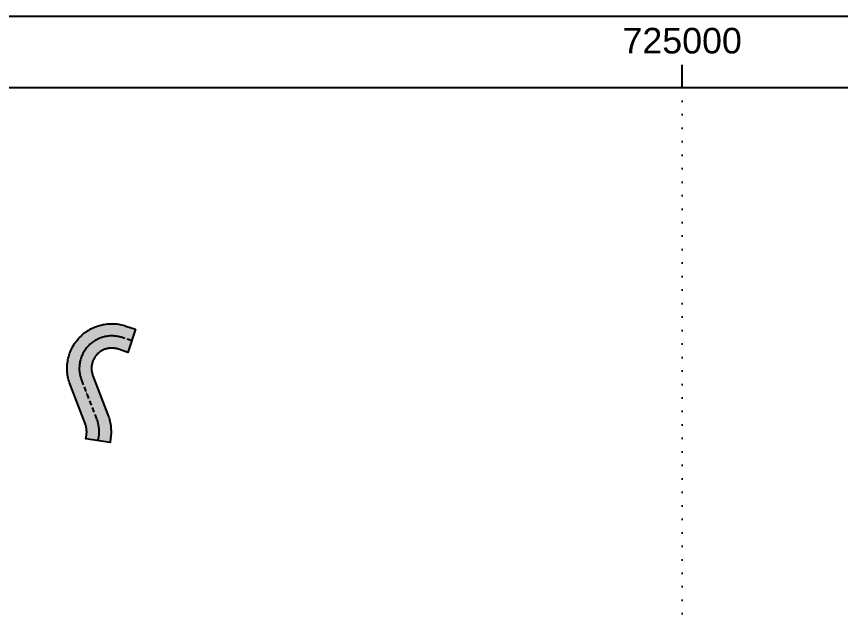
# Model space of a CAD drawing. Extents: x 718366 to 727913, y 5823944 to 5832589.
# Drawn here: x 723362 to 725390, y 5831135 to 5832589 of the extents above; entities that cross this region are included whole.
import ezdxf
from ezdxf.enums import TextEntityAlignment as Align

# ---------------------------------------------------------------- set-up
doc = ezdxf.new("R2010")
doc.units = 0
doc.linetypes.add('ACAD_ISO10W100', pattern=[18, 12, -3, 0, -3])
doc.linetypes.add('DGN Style 1', pattern=[3.313591, 0.005513, -3.308078])
doc.layers.add('0-R3D Malla 35000', color=4, linetype='Continuous')
doc.layers.add('0-R3D Sombreado parque', color=255, linetype='Continuous')
doc.layers.add('0-R3D Maquetación', color=6, linetype='Continuous', plot=False)
doc.layers.add('0-R3D Sombreado parque línea', color=255, linetype='Continuous', transparency=0.9)
doc.layers.add('Desplazado_Eje', color=7, linetype='Continuous', true_color=0x005399)
doc.styles.add('ARIAL', font='arial.ttf')

# ---------------------------------------------------------------- blocks, each defined once
blk = doc.blocks.new('0-R3D Marco')
at = {"layer": '0-R3D Maquetación'}
blk.add_lwpolyline([(272.7618, 0), (272.7618, 247), (0, 247), (0, 0)], close=True, dxfattribs=at)
blk.add_lwpolyline([(5, 0), (5, 242), (272.7618, 242)], dxfattribs=at)
blk = doc.blocks.new('R3D_MARCA X')
for points in [[(0, 0), (0, 20)], [(-40, 0), (40, 0)]]:
    blk.add_lwpolyline(points)
blk.add_point((0, 0))
at = {"style": 'ARIAL'}
blk.add_attdef('X', text='', height=20, dxfattribs=at).set_placement((0, 30), align=Align.CENTER)
blk = doc.blocks.new('X-LOS1-CV Trazado')
at = {"layer": '0-R3D Sombreado parque', "transparency": 33554623}
h = blk.add_hatch(color=255, dxfattribs=at)
h.dxf.hatch_style = 1
h.paths.add_polyline_path([(723655.2, 5831820.1), (723636, 5831763.2), (723612.9, 5831771), (723611, 5831771.6), (723609.3, 5831772.1), (723607.6, 5831772.5), (723605.8, 5831772.8), (723604.1, 5831773.1), (723602.3, 5831773.4), (723600.6, 5831773.5), (723598.8, 5831773.6), (723597.1, 5831773.7), (723595.3, 5831773.7), (723593.5, 5831773.6), (723591.8, 5831773.4), (723590, 5831773.2), (723588.3, 5831773), (723586.5, 5831772.6), (723584.8, 5831772.2), (723583.1, 5831771.8), (723581.4, 5831771.3), (723579.7, 5831770.7), (723578.1, 5831770.1), (723576.4, 5831769.4), (723574.8, 5831768.6), (723573.3, 5831767.8), (723571.7, 5831767), (723570.2, 5831766.1), (723568.7, 5831765.1), (723567.3, 5831764.1), (723565.9, 5831763), (723564.5, 5831761.9), (723563.2, 5831760.7), (723561.9, 5831759.5), (723560.6, 5831758.3), (723559.4, 5831757), (723558.3, 5831755.6), (723557.2, 5831754.3), (723556.1, 5831752.9), (723555.1, 5831751.4), (723554.2, 5831749.9), (723553.3, 5831748.4), (723552.4, 5831746.8), (723551.6, 5831745.3), (723550.9, 5831743.7), (723550.2, 5831742), (723549.6, 5831740.4), (723549, 5831738.7), (723548.5, 5831737), (723548.1, 5831735.3), (723547.7, 5831733.6), (723547.4, 5831731.8), (723547.1, 5831730.1), (723546.9, 5831728.3), (723546.8, 5831726.5), (723546.7, 5831724.8), (723546.7, 5831723), (723546.8, 5831721.2), (723546.9, 5831719.5), (723547.1, 5831717.7), (723547.3, 5831716), (723547.6, 5831714.2), (723548, 5831712.5), (723548.4, 5831710.8), (723548.9, 5831709.1), (723549.5, 5831707.4), (723550.2, 5831705.5), (723587.3, 5831609.1), (723588.6, 5831605.6), (723589.8, 5831601.8), (723590.9, 5831598.1), (723591.9, 5831594.2), (723592.7, 5831590.4), (723593.4, 5831586.5), (723594, 5831582.6), (723594.4, 5831578.7), (723594.7, 5831574.7), (723594.9, 5831570.8), (723594.9, 5831566.9), (723594.8, 5831562.9), (723594.6, 5831559), (723594.2, 5831555.1), (723593.8, 5831551.8), (723593.8, 5831551.6), (723592.3, 5831541.8), (723533, 5831550.6), (723534.3, 5831559.6), (723534.6, 5831561.8), (723534.8, 5831563.6), (723534.9, 5831565.5), (723534.9, 5831567.4), (723534.9, 5831569.3), (723534.8, 5831571.2), (723534.7, 5831573.1), (723534.5, 5831574.9), (723534.2, 5831576.8), (723533.9, 5831578.7), (723533.5, 5831580.5), (723533, 5831582.3), (723532.5, 5831584.1), (723531.9, 5831585.9), (723531.2, 5831587.9), (723494.1, 5831684.2), (723493.9, 5831684.5), (723492.7, 5831687.9), (723491.5, 5831691.6), (723490.4, 5831695.3), (723489.5, 5831699.1), (723488.7, 5831702.9), (723488, 5831706.7), (723487.5, 5831710.6), (723487.1, 5831714.4), (723486.9, 5831718.3), (723486.7, 5831722.2), (723486.7, 5831726.1), (723486.9, 5831730), (723487.2, 5831733.9), (723487.6, 5831737.7), (723488.2, 5831741.6), (723488.9, 5831745.4), (723489.7, 5831749.2), (723490.7, 5831753), (723491.8, 5831756.7), (723493, 5831760.4), (723494.4, 5831764), (723495.9, 5831767.6), (723497.5, 5831771.2), (723499.2, 5831774.6), (723501.1, 5831778), (723503.1, 5831781.4), (723505.2, 5831784.7), (723507.4, 5831787.9), (723509.7, 5831791), (723512.1, 5831794), (723514.7, 5831797), (723517.3, 5831799.8), (723520.1, 5831802.6), (723522.9, 5831805.2), (723525.8, 5831807.8), (723528.8, 5831810.2), (723531.9, 5831812.6), (723535.1, 5831814.8), (723538.4, 5831816.9), (723541.7, 5831818.9), (723545.1, 5831820.8), (723548.6, 5831822.6), (723552.1, 5831824.2), (723555.7, 5831825.7), (723559.3, 5831827.1), (723563, 5831828.4), (723566.7, 5831829.5), (723570.5, 5831830.5), (723574.3, 5831831.4), (723578.1, 5831832.1), (723581.9, 5831832.7), (723585.8, 5831833.1), (723589.7, 5831833.5), (723593.6, 5831833.6), (723597.4, 5831833.7), (723601.3, 5831833.6), (723605.2, 5831833.4), (723609.1, 5831833), (723612.9, 5831832.5), (723616.8, 5831831.8), (723620.6, 5831831.1), (723624.4, 5831830.2), (723628.1, 5831829.1), (723631.6, 5831828)])
at = {"layer": '0-R3D Sombreado parque línea', "color": 255}
blk.add_lwpolyline([(723655.2, 5831820.1), (723636, 5831763.2), (723612.9, 5831771), (723611, 5831771.6), (723609.3, 5831772.1), (723607.6, 5831772.5), (723605.8, 5831772.8), (723604.1, 5831773.1), (723602.3, 5831773.4), (723600.6, 5831773.5), (723598.8, 5831773.6), (723597.1, 5831773.7), (723595.3, 5831773.7), (723593.5, 5831773.6), (723591.8, 5831773.4), (723590, 5831773.2), (723588.3, 5831773), (723586.5, 5831772.6), (723584.8, 5831772.2), (723583.1, 5831771.8), (723581.4, 5831771.3), (723579.7, 5831770.7), (723578.1, 5831770.1), (723576.4, 5831769.4), (723574.8, 5831768.6), (723573.3, 5831767.8), (723571.7, 5831767), (723570.2, 5831766.1), (723568.7, 5831765.1), (723567.3, 5831764.1), (723565.9, 5831763), (723564.5, 5831761.9), (723563.2, 5831760.7), (723561.9, 5831759.5), (723560.6, 5831758.3), (723559.4, 5831757), (723558.3, 5831755.6), (723557.2, 5831754.3), (723556.1, 5831752.9), (723555.1, 5831751.4), (723554.2, 5831749.9), (723553.3, 5831748.4), (723552.4, 5831746.8), (723551.6, 5831745.3), (723550.9, 5831743.7), (723550.2, 5831742), (723549.6, 5831740.4), (723549, 5831738.7), (723548.5, 5831737), (723548.1, 5831735.3), (723547.7, 5831733.6), (723547.4, 5831731.8), (723547.1, 5831730.1), (723546.9, 5831728.3), (723546.8, 5831726.5), (723546.7, 5831724.8), (723546.7, 5831723), (723546.8, 5831721.2), (723546.9, 5831719.5), (723547.1, 5831717.7), (723547.3, 5831716), (723547.6, 5831714.2), (723548, 5831712.5), (723548.4, 5831710.8), (723548.9, 5831709.1), (723549.5, 5831707.4), (723550.2, 5831705.5), (723587.3, 5831609.1), (723588.6, 5831605.6), (723589.8, 5831601.8), (723590.9, 5831598.1), (723591.9, 5831594.2), (723592.7, 5831590.4), (723593.4, 5831586.5), (723594, 5831582.6), (723594.4, 5831578.7), (723594.7, 5831574.7), (723594.9, 5831570.8), (723594.9, 5831566.9), (723594.8, 5831562.9), (723594.6, 5831559), (723594.2, 5831555.1), (723593.8, 5831551.8), (723593.8, 5831551.6), (723592.3, 5831541.8), (723533, 5831550.6), (723534.3, 5831559.6), (723534.6, 5831561.8), (723534.8, 5831563.6), (723534.9, 5831565.5), (723534.9, 5831567.4), (723534.9, 5831569.3), (723534.8, 5831571.2), (723534.7, 5831573.1), (723534.5, 5831574.9), (723534.2, 5831576.8), (723533.9, 5831578.7), (723533.5, 5831580.5), (723533, 5831582.3), (723532.5, 5831584.1), (723531.9, 5831585.9), (723531.2, 5831587.9), (723494.1, 5831684.2), (723493.9, 5831684.5), (723492.7, 5831687.9), (723491.5, 5831691.6), (723490.4, 5831695.3), (723489.5, 5831699.1), (723488.7, 5831702.9), (723488, 5831706.7), (723487.5, 5831710.6), (723487.1, 5831714.4), (723486.9, 5831718.3), (723486.7, 5831722.2), (723486.7, 5831726.1), (723486.9, 5831730), (723487.2, 5831733.9), (723487.6, 5831737.7), (723488.2, 5831741.6), (723488.9, 5831745.4), (723489.7, 5831749.2), (723490.7, 5831753), (723491.8, 5831756.7), (723493, 5831760.4), (723494.4, 5831764), (723495.9, 5831767.6), (723497.5, 5831771.2), (723499.2, 5831774.6), (723501.1, 5831778), (723503.1, 5831781.4), (723505.2, 5831784.7), (723507.4, 5831787.9), (723509.7, 5831791), (723512.1, 5831794), (723514.7, 5831797), (723517.3, 5831799.8), (723520.1, 5831802.6), (723522.9, 5831805.2), (723525.8, 5831807.8), (723528.8, 5831810.2), (723531.9, 5831812.6), (723535.1, 5831814.8), (723538.4, 5831816.9), (723541.7, 5831818.9), (723545.1, 5831820.8), (723548.6, 5831822.6), (723552.1, 5831824.2), (723555.7, 5831825.7), (723559.3, 5831827.1), (723563, 5831828.4), (723566.7, 5831829.5), (723570.5, 5831830.5), (723574.3, 5831831.4), (723578.1, 5831832.1), (723581.9, 5831832.7), (723585.8, 5831833.1), (723589.7, 5831833.5), (723593.6, 5831833.6), (723597.4, 5831833.7), (723601.3, 5831833.6), (723605.2, 5831833.4), (723609.1, 5831833), (723612.9, 5831832.5), (723616.8, 5831831.8), (723620.6, 5831831.1), (723624.4, 5831830.2), (723628.1, 5831829.1), (723631.6, 5831828), (723655.2, 5831820.1)], dxfattribs=at)
at = {"layer": 'Desplazado_Eje', "linetype": 'ACAD_ISO10W100'}
blk.add_lwpolyline([(723645.6, 5831791.6), (723622.2, 5831799.5), (723619.6, 5831800.4), (723616.8, 5831801.1), (723614.1, 5831801.8), (723611.3, 5831802.3), (723608.5, 5831802.8), (723605.7, 5831803.2), (723602.9, 5831803.4), (723600.1, 5831803.6), (723597.2, 5831803.7), (723594.4, 5831803.7), (723591.6, 5831803.5), (723588.8, 5831803.3), (723586, 5831803), (723583.2, 5831802.5), (723580.4, 5831802), (723577.6, 5831801.4), (723574.9, 5831800.7), (723572.2, 5831799.8), (723569.5, 5831798.9), (723566.9, 5831797.9), (723564.3, 5831796.8), (723561.7, 5831795.6), (723559.2, 5831794.3), (723556.7, 5831793), (723554.3, 5831791.5), (723551.9, 5831790), (723549.6, 5831788.3), (723547.4, 5831786.6), (723545.2, 5831784.8), (723543, 5831783), (723541, 5831781.1), (723539, 5831779), (723537.1, 5831777), (723535.2, 5831774.8), (723533.4, 5831772.6), (723531.8, 5831770.4), (723530.1, 5831768), (723528.6, 5831765.6), (723527.2, 5831763.2), (723525.8, 5831760.7), (723524.6, 5831758.2), (723523.4, 5831755.6), (723522.3, 5831753), (723521.3, 5831750.4), (723520.4, 5831747.7), (723519.6, 5831745), (723518.9, 5831742.2), (723518.3, 5831739.5), (723517.8, 5831736.7), (723517.4, 5831733.9), (723517.1, 5831731.1), (723516.9, 5831728.3), (723516.7, 5831725.4), (723516.7, 5831722.6), (723516.8, 5831719.8), (723517, 5831717), (723517.3, 5831714.2), (723517.7, 5831711.3), (723518.2, 5831708.6), (723518.8, 5831705.8), (723519.4, 5831703.1), (723520.2, 5831700.3), (723521.1, 5831697.6), (723522.1, 5831695), (723522.1, 5831694.9), (723559.3, 5831598.5), (723560.3, 5831595.8), (723561.2, 5831593), (723562, 5831590.2), (723562.7, 5831587.4), (723563.3, 5831584.5), (723563.8, 5831581.7), (723564.3, 5831578.8), (723564.6, 5831575.9), (723564.8, 5831573), (723564.9, 5831570), (723564.9, 5831567.1), (723564.9, 5831564.2), (723564.7, 5831561.3), (723564.4, 5831558.4), (723564, 5831555.5), (723564, 5831555.5), (723562.7, 5831546.2)], dxfattribs=at)

msp = doc.modelspace()

# ---------------------------------------------------------------- linework, layer by layer
at = {"layer": '0-R3D Malla 35000', "linetype": 'DGN Style 1', "ltscale": 10}
msp.add_line((725000, 5832414.5), (725000, 5823944.5), dxfattribs=at)

# ---------------------------------------------------------------- block references
msp.add_blockref('X-LOS1-CV Trazado', (0, 0))
at = {"layer": '0-R3D Malla 35000'}
ref = msp.add_blockref('R3D_MARCA X', (725000, 5832414.5), dxfattribs=dict(at, xscale=2.8, yscale=2.8, zscale=2.8))
ref.add_attrib('X', '725000', dxfattribs={"layer": '0', "height": 63, "style": 'ARIAL'}).set_placement((725000, 5832498.5), align=Align.CENTER)
at = {"layer": '0-R3D Maquetación', "xscale": 35, "yscale": 35, "zscale": 35}
msp.add_blockref('0-R3D Marco', (718366.5, 5823944.5), dxfattribs=at)

doc.saveas('drawing.dxf')
